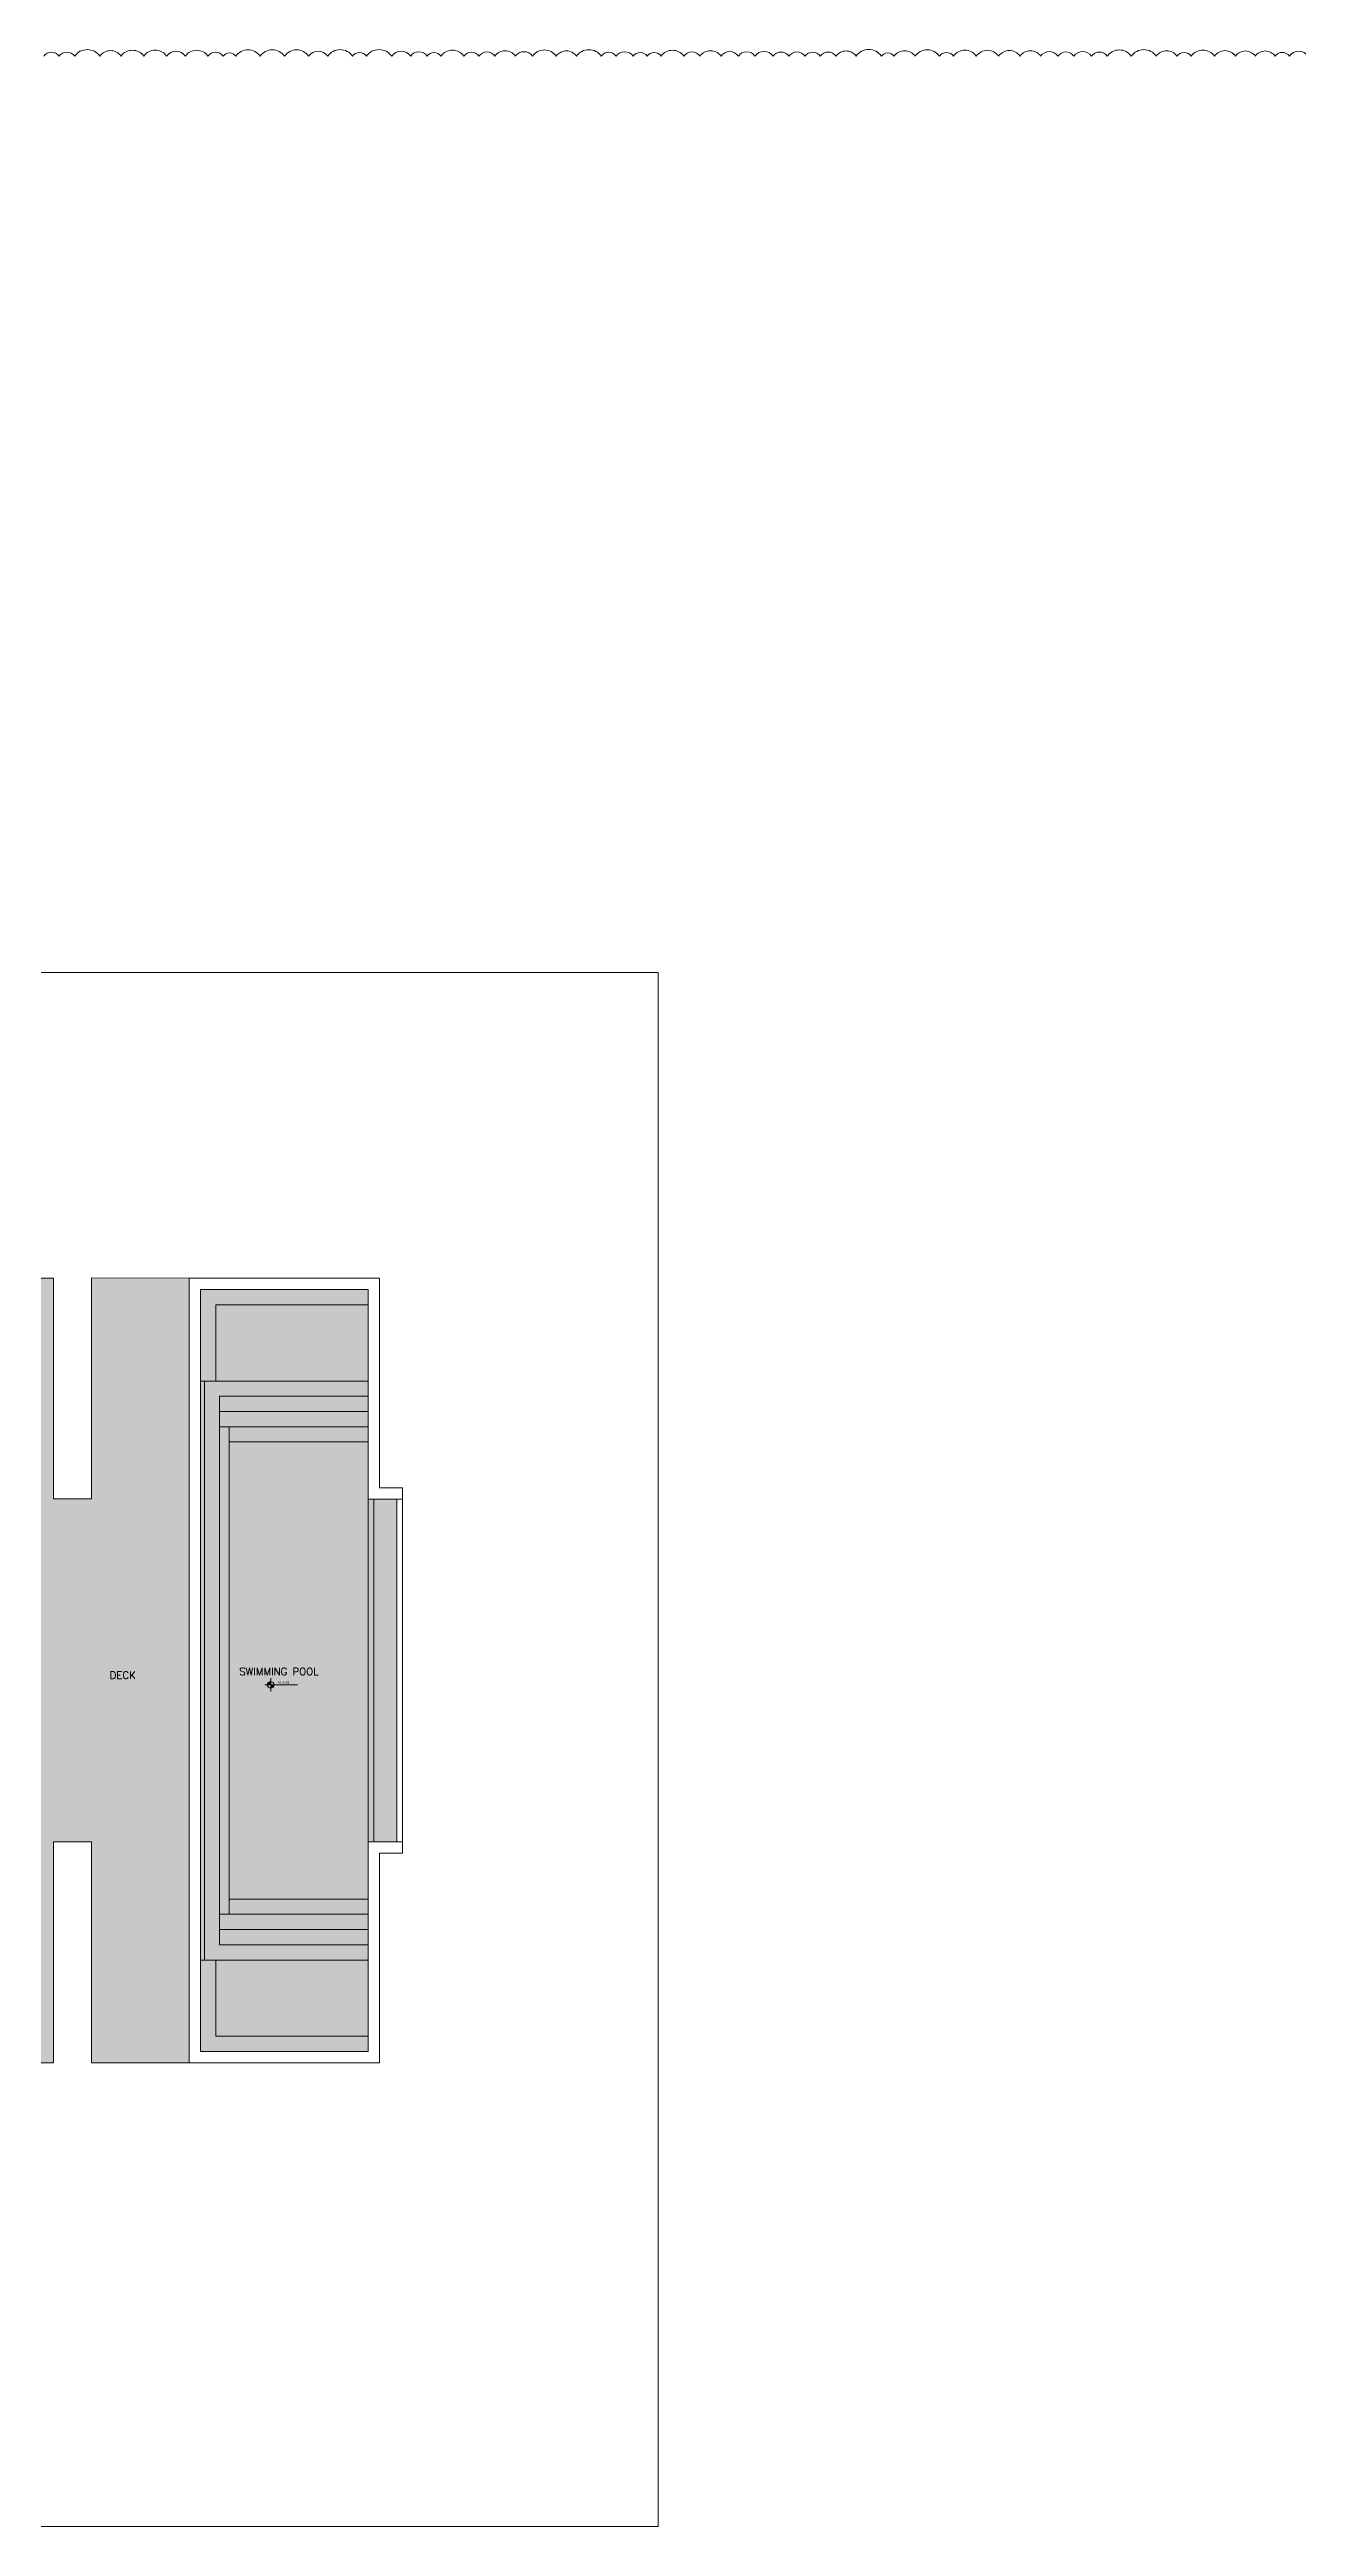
# Model space of a CAD drawing. Header units: metres. Extents: x 8 to 2416, y -346 to 476.
# Drawn here: x 153.5 to 186.3, y -203.3 to -138.2 of the extents above; entities that cross this region are included whole.
import ezdxf

# ---------------------------------------------------------------- set-up
doc = ezdxf.new("R2010")
doc.units = ezdxf.units.M
doc.linetypes.add('0', pattern=[0])
doc.layers.get('0').update_dxf_attribs({"color": 250, "linetype": '0', "lineweight": 20})
doc.layers.get('Defpoints').update_dxf_attribs({"color": 6})
for name, color, linetype, lineweight in [('baños', 140, 'Continuous', 0), ('piso', 253, 'Continuous', 0), ('SE-3', 253, 'Continuous', 5), ('textos', 7, 'Continuous', 0)]:
    doc.layers.add(name, color=color, linetype=linetype, lineweight=lineweight)
doc.layers.add('hatch piso', color=253, linetype='Continuous', lineweight=0, transparency=0.7)
doc.layers.add('pisos', color=253, linetype='Continuous', lineweight=0, transparency=0.1)
doc.styles.add('ESC100-2mm', font='arial.ttf', dxfattribs={"height": 0.15})
doc.styles.get("Standard").update_dxf_attribs({"font": 'arial.ttf', "height": 0.1875})

# ---------------------------------------------------------------- blocks, each defined once
blk = doc.blocks.new('PL BASE 1N NASAS 09')
at = {"layer": 'textos', "transparency": 33554534}
h = blk.add_hatch(color=256, dxfattribs=at)
h.dxf.hatch_style = 1
h.paths.add_polyline_path([(-82.479, -45.545, 0.414214), (-82.566, -45.631), (-82.479, -45.631)])
h.paths.add_polyline_path([(-82.393, -45.631), (-82.479, -45.631), (-82.479, -45.718, 0.414214)])
at = {"layer": 'piso'}
for p, q in [((-98.056, -34.95), (-88.181, -34.95)), ((-88.181, -34.95), (-88.181, -40.75)), ((-87.181, -34.943), (-87.181, -40.75)), ((-84.619, -34.95), (-87.181, -34.943)), ((-83.919, -35.654), (-79.919, -35.654)), ((-83.919, -35.654), (-83.919, -37.654)), ((-84.319, -37.654), (-79.919, -37.654)), ((-84.219, -52.854), (-84.219, -37.654)), ((-83.819, -52.454), (-83.819, -38.054)), ((-79.919, -38.054), (-83.819, -38.054)), ((-79.919, -38.454), (-83.819, -38.454)), ((-79.919, -38.854), (-83.819, -38.854)), ((-83.569, -38.854), (-83.569, -51.654)), ((-79.919, -39.254), (-83.569, -39.254)), ((-88.181, -40.75), (-87.181, -40.75)), ((-79.919, -40.754), (-79.919, -49.754)), ((-79.769, -40.754), (-79.769, -49.754)), ((-79.169, -40.754), (-79.169, -49.754)), ((-79.019, -40.754), (-79.019, -49.754)), ((-88.181, -49.75), (-88.181, -55.55)), ((-88.181, -49.75), (-87.181, -49.75)), ((-87.181, -49.75), (-87.181, -55.554)), ((-79.919, -51.254), (-83.569, -51.254)), ((-79.919, -51.654), (-83.819, -51.654)), ((-79.919, -52.054), (-83.819, -52.054)), ((-79.919, -52.454), (-83.819, -52.454)), ((-84.319, -52.854), (-79.919, -52.854)), ((-83.919, -54.854), (-83.919, -52.854)), ((-83.919, -54.854), (-79.919, -54.854)), ((-98.056, -55.55), (-88.181, -55.55)), ((-84.619, -55.554), (-87.181, -55.554))]:
    blk.add_line(p, q, dxfattribs=at)
at = {"layer": 'pisos'}
blk.add_lwpolyline([(-79.019, -49.751), (-79.919, -49.751), (-79.919, -55.254), (-84.319, -55.254), (-84.319, -35.254), (-79.919, -35.254), (-79.919, -40.754), (-79.019, -40.754), (-79.019, -40.454), (-79.619, -40.454), (-79.619, -34.954), (-84.619, -34.954), (-84.619, -55.554), (-79.619, -55.554), (-79.619, -50.051), (-79.019, -50.051), (-79.019, -49.751)], dxfattribs=at)
at = {"layer": 'textos'}
for p, q in [((-82.479, -45.457), (-82.479, -45.805)), ((-82.633, -45.631), (-81.772, -45.631))]:
    blk.add_line(p, q, dxfattribs=at)
blk.add_circle((-82.479, -45.631), 0.0865, dxfattribs=at)
at = {"layer": 'textos', "char_height": 0.195, "attachment_point": 7}
for s, insert, width in [('{\\Fromans|c0; DECK}', (-86.838, -45.475), 3.40488), ('{\\Fromans|c0; SWIMMING POOL}', (-83.437, -45.38), 3.80488)]:
    blk.add_mtext(s, dxfattribs=dict(at, insert=insert, width=width))
at = {"layer": 'textos', "insert": (-82.286, -45.536), "char_height": 0.065, "attachment_point": 1, "style": 'ESC100-2mm'}
blk.add_mtext_dynamic_manual_height_columns('{\\Ftxt|c0;N -1.60}', width=2.21694, gutter_width=0.5, heights=[0], dxfattribs=at)
blk = doc.blocks.new('PL MUEBLES 1N NASAS 09')
at = {"layer": 'hatch piso'}
h = blk.add_hatch(dxfattribs=at)
h.set_pattern_fill('AR-BRSTD', color=256, scale=0.002, angle=-90)
h.set_pattern_definition([(270, (32.50438, 232.01007), (0.1354836, -2e-17), []), (0, (32.50438, 232.01007), (0.1354836, 0.2032), [0.1354836, -0.1354836])])
h.paths.add_polyline_path([(77.642, 53.255), (75.08, 53.255), (75.08, 47.448), (74.08, 47.448), (74.08, 53.254), (64.206, 53.254), (64.206, 52.954), (68.88, 52.954), (68.88, 32.954), (64.206, 32.954), (64.206, 32.654), (74.08, 32.654), (74.08, 38.459), (75.08, 38.459), (75.08, 32.655), (77.642, 32.655)])
h.paths.add_polyline_path([(72.263, 46.109), (72.263, 45.659), (72.688, 45.659), (72.688, 44.659), (70.088, 44.659), (70.088, 45.659), (70.505, 45.659), (70.505, 46.109)], flags=16)
h.paths.add_polyline_path([(70.195, 48.6), (70.195, 49.6), (71.895, 49.6), (71.895, 48.6)], flags=16)
edge = h.paths.add_edge_path(flags=16)
edge.add_arc((73.38, 47.148), 0.1, 90, 180, ccw=False)
edge.add_line((73.38, 47.248), (73.78, 47.248))
edge.add_arc((73.78, 47.148), 0.1, 0, 90, ccw=False)
edge.add_line((73.88, 47.148), (73.88, 46.898))
edge.add_arc((73.78, 46.898), 0.1, -90, 0, ccw=False)
edge.add_line((73.78, 46.798), (73.38, 46.798))
edge.add_arc((73.38, 46.898), 0.1, 180, 270, ccw=False)
edge.add_line((73.28, 46.898), (73.28, 47.148))
edge = h.paths.add_edge_path(flags=16)
edge.add_arc((71.074, 50.003), 0.25, 0, 360)
edge = h.paths.add_edge_path(flags=16)
edge.add_ellipse((71.538, 43.923), major_axis=(0.8, 0.008), ratio=0.419259, start_angle=0, end_angle=360)
h.paths.add_polyline_path([(72.688, 44.307), (73.488, 44.307), (73.488, 43.507), (72.688, 43.507)], flags=16)
h.paths.add_polyline_path([(70.088, 44.307), (70.088, 43.507), (69.288, 43.507), (69.288, 44.307)], flags=16)
h.paths.add_polyline_path([(70.195, 50.407), (70.195, 51.407), (71.895, 51.407), (71.895, 50.407)], flags=16)
edge = h.paths.add_edge_path(flags=16)
edge.add_ellipse((71.538, 41.984), major_axis=(0.8, -0.008), ratio=0.419259, start_angle=0, end_angle=360, ccw=False)
h.paths.add_polyline_path([(72.688, 42.4), (73.488, 42.4), (73.488, 41.6), (72.688, 41.6)], flags=16)
h.paths.add_polyline_path([(70.088, 42.4), (70.088, 41.6), (69.288, 41.6), (69.288, 42.4)], flags=16)
edge = h.paths.add_edge_path(flags=16)
edge.add_line((73.28, 52.596), (73.28, 52.846))
edge.add_arc((73.38, 52.846), 0.1, 90, 180, ccw=False)
edge.add_line((73.38, 52.946), (73.78, 52.946))
edge.add_arc((73.78, 52.846), 0.1, 0, 90, ccw=False)
edge.add_line((73.88, 52.846), (73.88, 52.596))
edge.add_arc((73.78, 52.596), 0.1, -90, 0, ccw=False)
edge.add_line((73.78, 52.496), (73.38, 52.496))
edge.add_arc((73.38, 52.596), 0.1, 180, 270, ccw=False)
h.paths.add_polyline_path([(72.688, 41.248), (72.688, 40.248), (72.263, 40.248), (72.263, 39.798), (70.505, 39.798), (70.505, 40.248), (70.088, 40.248), (70.088, 41.248)], flags=16)
edge = h.paths.add_edge_path(flags=16)
edge.add_line((73.38, 39.099), (73.78, 39.099))
edge.add_arc((73.78, 38.999), 0.1, 0, 90, ccw=False)
edge.add_line((73.88, 38.999), (73.88, 38.749))
edge.add_arc((73.78, 38.749), 0.1, -90, 0, ccw=False)
edge.add_line((73.78, 38.649), (73.38, 38.649))
edge.add_arc((73.38, 38.749), 0.1, 180, 270, ccw=False)
edge.add_line((73.28, 38.749), (73.28, 38.999))
edge.add_arc((73.38, 38.999), 0.1, 90, 180, ccw=False)
edge = h.paths.add_edge_path(flags=0)
edge.add_line((70.484, 36.795), (70.44, 36.823))
edge.add_line((70.44, 36.823), (70.413, 36.781))
edge.add_line((70.413, 36.781), (70.329, 36.834))
edge.add_arc((70.195, 36.623), 0.25, 57.68021, 237.68021)
edge.add_line((70.061, 36.412), (70.146, 36.358))
edge.add_line((70.146, 36.358), (70.119, 36.316))
edge.add_line((70.119, 36.316), (70.173, 36.282))
edge.add_arc((71.256, 35.977), 1.125, 133.37096, 164.30948, ccw=False)
edge = h.paths.add_edge_path(flags=16)
edge.add_arc((70.004, 35.987), 0.291, 89.25887, 335.97934, ccw=False)
edge.add_line((70.008, 36.277), (70.108, 36.277))
edge.add_line((70.108, 36.277), (70.108, 36.227))
edge.add_line((70.108, 36.227), (70.008, 36.227))
edge.add_arc((70.008, 35.977), 0.25, 90, 270)
edge.add_line((70.008, 35.727), (70.108, 35.727))
edge.add_line((70.108, 35.727), (70.108, 35.677))
edge.add_line((70.108, 35.677), (70.18, 35.677))
edge.add_line((70.18, 35.677), (70.119, 35.639))
edge.add_line((70.119, 35.639), (70.146, 35.597))
edge.add_line((70.146, 35.597), (70.061, 35.543))
edge.add_arc((70.195, 35.332), 0.25, 122.31979, 302.31979)
edge.add_line((70.329, 35.121), (70.413, 35.174))
edge.add_line((70.413, 35.174), (70.44, 35.132))
edge.add_line((70.44, 35.132), (70.355, 35.078))
edge.add_arc((70.19, 35.329), 0.3, 211.27428, 303.49799, ccw=False)
edge.add_arc((70.285, 34.847), 0.479, -37.75931, 137.1635, ccw=False)
edge.add_arc((70.618, 34.766), 0.217, 282.0494, 481.72819)
edge.add_line((70.504, 34.951), (70.544, 35.043))
edge.add_line((70.544, 35.043), (70.59, 35.023))
edge.add_line((70.59, 35.023), (70.55, 34.931))
edge.add_arc((70.79, 34.856), 0.252, -29.97721, 162.74223, ccw=False)
edge.add_line((71.008, 34.731), (71.048, 34.822))
edge.add_line((71.048, 34.822), (71.094, 34.802))
edge.add_line((71.094, 34.802), (71.123, 34.868))
edge.add_line((71.123, 34.868), (71.133, 34.797))
edge.add_line((71.133, 34.797), (71.183, 34.805))
edge.add_line((71.183, 34.805), (71.198, 34.706))
edge.add_arc((71.443, 34.757), 0.25, 5.56994, 191.83466, ccw=False)
edge.add_line((71.692, 34.781), (71.677, 34.88))
edge.add_line((71.677, 34.88), (71.726, 34.888))
edge.add_line((71.726, 34.888), (71.716, 34.959))
edge.add_line((71.716, 34.959), (71.763, 34.905))
edge.add_line((71.763, 34.905), (71.801, 34.937))
edge.add_line((71.801, 34.937), (71.866, 34.862))
edge.add_arc((72.074, 35.004), 0.252, 47.58671, 214.45746, ccw=False)
edge.add_line((72.243, 35.19), (72.178, 35.266))
edge.add_line((72.178, 35.266), (72.215, 35.298))
edge.add_line((72.215, 35.298), (72.161, 35.361))
edge.add_line((72.161, 35.361), (72.239, 35.333))
edge.add_line((72.239, 35.333), (72.256, 35.38))
edge.add_line((72.256, 35.38), (72.35, 35.347))
edge.add_arc((72.423, 35.586), 0.25, 67.92435, 252.95457, ccw=False)
edge.add_line((72.517, 35.818), (72.423, 35.851))
edge.add_line((72.423, 35.851), (72.44, 35.898))
edge.add_line((72.44, 35.898), (72.372, 35.923))
edge.add_line((72.372, 35.923), (72.442, 35.938))
edge.add_line((72.442, 35.938), (72.431, 35.987))
edge.add_line((72.431, 35.987), (72.529, 36.009))
edge.add_arc((72.445, 36.247), 0.252, 95.95001, 289.56847, ccw=False)
edge.add_line((72.418, 36.497), (72.321, 36.475))
edge.add_line((72.321, 36.475), (72.31, 36.524))
edge.add_line((72.31, 36.524), (72.24, 36.508))
edge.add_line((72.24, 36.508), (72.291, 36.559))
edge.add_line((72.291, 36.559), (72.255, 36.594))
edge.add_line((72.255, 36.594), (72.326, 36.665))
edge.add_arc((72.149, 36.841), 0.25, 315.07903, 495.07903)
edge.add_line((71.972, 37.018), (71.901, 36.947))
edge.add_line((71.901, 36.947), (71.866, 36.982))
edge.add_line((71.866, 36.982), (71.936, 37.053))
edge.add_arc((72.112, 36.942), 0.208, -66.66126, 147.57331, ccw=False)
edge.add_arc((72.46, 37.867), 1.147, 197.48909, 256.61195, ccw=False)
edge.add_arc((71.345, 37.223), 0.3, -4.05695, 85.94305, ccw=False)
edge.add_line((71.644, 37.201), (71.637, 37.102))
edge.add_line((71.637, 37.102), (71.587, 37.105))
edge.add_line((71.587, 37.105), (71.594, 37.205))
edge.add_arc((71.345, 37.223), 0.25, 355.94305, 535.94305)
edge.add_line((71.095, 37.24), (71.088, 37.141))
edge.add_line((71.088, 37.141), (71.038, 37.144))
edge.add_line((71.038, 37.144), (71.033, 37.072))
edge.add_line((71.033, 37.072), (70.999, 37.136))
edge.add_line((70.999, 37.136), (70.955, 37.112))
edge.add_line((70.955, 37.112), (70.908, 37.2))
edge.add_arc((70.418, 37.583), 0.622, 274.55284, 321.97284, ccw=False)
edge.add_line((70.467, 36.963), (70.515, 36.875))
edge.add_line((70.515, 36.875), (70.471, 36.852))
edge.add_line((70.471, 36.852), (70.423, 36.94))
edge.add_arc((70.685, 37.087), 0.3, 117.21733, 209.44104, ccw=False)
edge.add_arc((71.723, 36.366), 1.536, 139.95915, 198.89214)
edge = h.paths.add_edge_path(flags=0)
edge.add_arc((71.256, 35.977), 0.7, 0, 360)
edge = h.paths.add_edge_path(flags=16)
edge.add_line((73.38, 33.411), (73.78, 33.411))
edge.add_arc((73.78, 33.311), 0.1, 0, 90, ccw=False)
edge.add_line((73.88, 33.311), (73.88, 33.061))
edge.add_arc((73.78, 33.061), 0.1, -90, 0, ccw=False)
edge.add_line((73.78, 32.961), (73.38, 32.961))
edge.add_arc((73.38, 33.061), 0.1, 180, 270, ccw=False)
edge.add_line((73.28, 33.061), (73.28, 33.311))
edge.add_arc((73.38, 33.311), 0.1, 90, 180, ccw=False)
at = {"layer": 'piso', "transparency": 33554554}
h = blk.add_hatch(color=256, dxfattribs=at)
h.set_gradient(color1=(122, 175, 223), color2=(173, 221, 247), rotation=90)
h.paths.add_polyline_path([(77.942, 52.955), (82.342, 52.953), (82.342, 47.446), (83.092, 47.443), (83.092, 38.456), (82.342, 38.459), (82.342, 32.955), (77.942, 32.955)])
at = {"layer": 'baños'}
blk.add_blockref('PL BASE 1N NASAS 09', (162.262, 88.203), dxfattribs=at)

msp = doc.modelspace()

# ---------------------------------------------------------------- hatches: boundary and pattern name
at = {"layer": 'SE-3', "true_color": 0xffc78f, "transparency": 33554483}
h = msp.add_hatch(color=31, dxfattribs=at)
h.dxf.hatch_style = 1
edge = h.paths.add_edge_path()
edge.add_line((143.74212, -170.79253), (143.74166, -170.49253))
edge.add_line((143.74166, -170.49253), (153.61706, -170.49253))
edge.add_line((153.61706, -170.49253), (153.61706, -176.29253))
edge.add_line((153.61706, -176.29253), (154.61706, -176.29253))
edge.add_line((154.61706, -176.29253), (154.61706, -170.48569))
edge.add_line((154.61706, -170.48569), (157.17889, -170.48569))
edge.add_line((157.17889, -170.48569), (157.17889, -191.09661))
edge.add_line((157.17889, -191.09661), (154.61706, -191.09661))
edge.add_line((154.61706, -191.09661), (154.61706, -185.29253))
edge.add_line((154.61706, -185.29253), (153.61706, -185.29253))
edge.add_line((153.61706, -185.29253), (153.61706, -191.09253))
edge.add_line((153.61706, -191.09253), (143.74214, -191.09253))
edge.add_line((143.74214, -191.09253), (143.74214, -190.79253))
edge.add_line((143.74214, -190.79253), (148.37665, -190.79253))
edge.add_arc((148.37665, -190.75253), 0.04, 270, 360)
edge.add_line((148.41665, -190.75253), (148.41706, -170.86253))
edge.add_arc((148.34706, -170.86253), 0.07, 360, 450)
edge.add_line((148.34706, -170.79253), (143.74212, -170.79253))

# ---------------------------------------------------------------- linework, layer by layer
at = {"color": 1}
msp.add_lwpolyline([(186.54214, -138.41756, 0.52056705), (186.05277, -138.41756, 0.52056705), (185.67512, -138.41756, 0.52056705), (185.15605, -138.41756, 0.52056705), (184.63714, -138.41756, 0.52056705), (184.08545, -138.41756, 0.52056705), (183.47589, -138.41756, 0.52056705), (183.10119, -138.41756, 0.52056705), (182.56038, -138.41756, 0.52056705), (181.90275, -138.41756, 0.52056705), (181.27369, -138.41756, 0.52056705), (180.85939, -138.41756, 0.52056705), (180.39517, -138.41756, 0.52056705), (179.97741, -138.41756, 0.52056705), (179.52395, -138.41756, 0.52056705), (178.98527, -138.41756, 0.52056705), (178.42324, -138.41756, 0.52056705), (177.83606, -138.41756, 0.52056705), (177.23962, -138.41756, 0.52056705), (176.86926, -138.41756, 0.52056705), (176.22662, -138.41756, 0.52056705), (175.68048, -138.41756, 0.52056705), (175.34656, -138.41756, 0.52056705), (174.68219, -138.41756, 0.52056705), (174.15643, -138.41756, 0.52056705), (173.74191, -138.41756, 0.52056705), (173.33905, -138.41756, 0.52056705), (172.91876, -138.41756, 0.52056705), (172.50414, -138.41756, 0.52056705), (172.02757, -138.41756, 0.52056705), (171.59252, -138.41756, 0.52056705), (171.13668, -138.41756, 0.52056705), (170.58642, -138.41756, 0.52056705), (170.15968, -138.41756, 0.52056705), (169.56502, -138.41756, 0.52056705), (169.19583, -138.41756, 0.52056705), (168.8296, -138.41756, 0.52056705), (168.3827, -138.41756, 0.52056705), (167.99437, -138.41756, 0.52056705), (167.34411, -138.41756, 0.52056705), (166.81452, -138.41756, 0.52056705), (166.18921, -138.41756, 0.52056705), (165.73928, -138.41756, 0.52056705), (165.20427, -138.41756, 0.52056705), (164.78441, -138.41756, 0.52056705), (164.38996, -138.41756, 0.52056705), (163.78802, -138.41756, 0.52056705), (163.42516, -138.41756, 0.52056705), (162.99344, -138.41756, 0.52056705), (162.49521, -138.41756, 0.52056705), (161.83297, -138.41756, 0.52056705), (161.46846, -138.41756, 0.52056705), (160.81526, -138.41756, 0.52056705), (160.31638, -138.41756, 0.52056705), (159.68449, -138.41756, 0.52056705), (159.044, -138.41756, 0.52056705), (158.40561, -138.41756, 0.52056705), (158.07174, -138.41756, 0.52056705), (157.67266, -138.41756, 0.52056705), (157.08185, -138.41756, 0.52056705), (156.58859, -138.41756, 0.52056705), (155.98837, -138.41756, 0.52056705), (155.39357, -138.41756, 0.52056705), (154.83711, -138.41756, 0.52056705), (154.17712, -138.41756, 0.52056705), (153.76746, -138.41756, 0.52056705), (153.3652, -138.41756, 0.52056705)], format="xyb", dxfattribs=at)
at = {"layer": 'Defpoints', "lineweight": 13}
msp.add_lwpolyline([(113.19, -162.47729), (169.48809, -162.47729), (169.48809, -203.2663), (113.19, -203.2663)], close=True, dxfattribs=at)

# ---------------------------------------------------------------- block references
msp.add_blockref('PL MUEBLES 1N NASAS 09', (79.53659, -223.74611))

doc.saveas('drawing.dxf')
